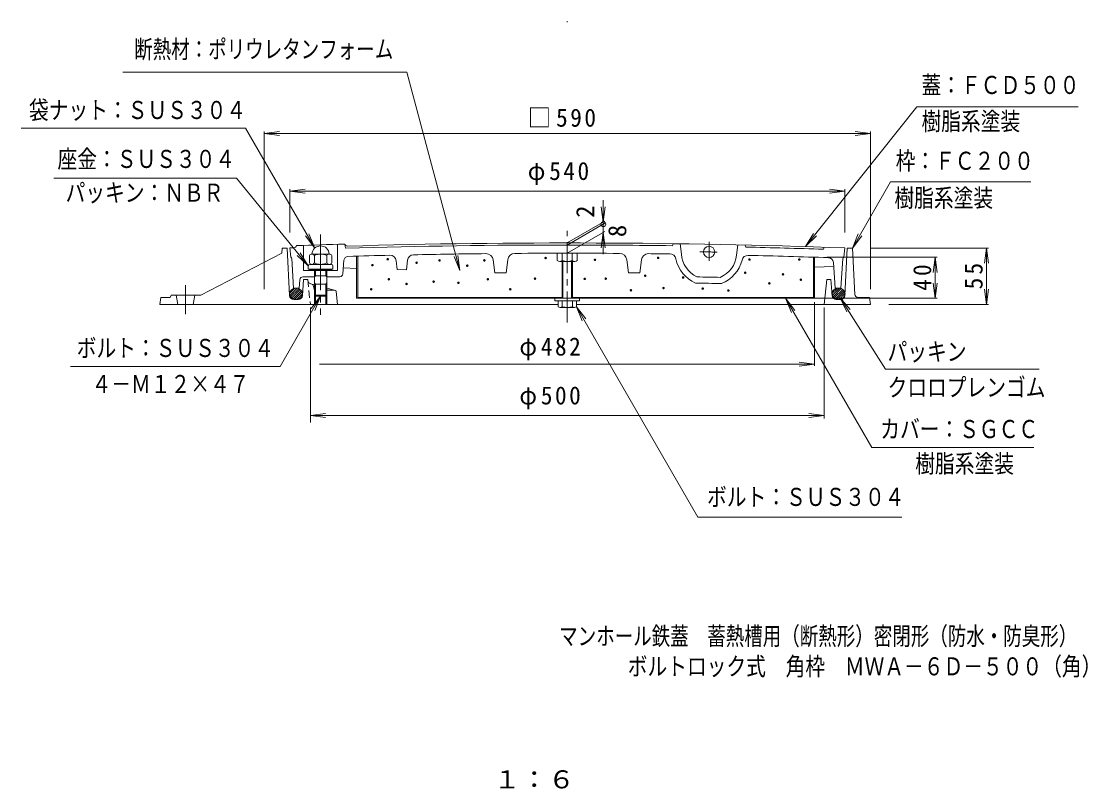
# Model space of a CAD drawing. Units: millimetres, scale not verified. Extents: x -589 to 461, y -801 to 845.
# Drawn here: x -583 to 454, y -801 to -54 of the extents above; entities that cross this region are included whole.
import ezdxf
from ezdxf.enums import TextEntityAlignment as Align

# ---------------------------------------------------------------- set-up
doc = ezdxf.new("R2010")
doc.units = ezdxf.units.MM
doc.header["$LTSCALE"] = 6
doc.header["$PDMODE"] = 32
doc.header["$PDSIZE"] = 4.8
for name, pattern in [('CHAIN1', [8, 5, -1, 1, -1]), ('CHAIN2', [12, 9, -1, 1, -1]), ('DASHED1', [1.8, 1.2, -0.6])]:
    doc.linetypes.add(name, pattern=pattern)
for name, color, linetype, lineweight in [('B-0', 3, 'Continuous', 9), ('B-1', 2, 'Continuous', 9), ('B-2', 7, 'Continuous', 9), ('B-3', 4, 'Continuous', 9), ('B-4', 7, 'Continuous', 9), ('B-6', 6, 'Continuous', 9), ('B-A', 2, 'Continuous', 9), ('B-B', 6, 'Continuous', 9), ('B-E', 7, 'Continuous', 9)]:
    doc.layers.add(name, color=color, linetype=linetype, lineweight=lineweight)
doc.layers.add('F-4_F-4ﾚｲﾔ', color=2, linetype='Continuous')
doc.styles.add('ＭＳ ゴシック', font='')
doc.styles.get('ＭＳ ゴシック').set_extended_font_data('MS Gothic')

msp = doc.modelspace()

# ---------------------------------------------------------------- linework, layer by layer
at = {"layer": 'B-0', "linetype": 'CHAIN2'}
for p, q in [((-52.206, -53.704), (-52.206, -54.587)), ((-292.205, -261.241), (-292.205, -339.509)), ((85.794, -268.219), (85.794, -286.948))]:
    msp.add_line(p, q, dxfattribs=at)
at = {"layer": 'B-0', "linetype": 'CHAIN1'}
msp.add_line((-52.206, -346.745), (-52.206, -257.492), dxfattribs=at)
at = {"layer": 'B-0'}
for p, q in [((-322.206, -274.285), (-321.206, -283.375)), ((-308.705, -271.809), (-308.705, -296.375)), ((-275.705, -270.753), (-275.705, -296.375)), ((-268.706, -270.548), (-267.905, -274.528)), ((50.794, -270.133), (50.071, -272.122)), ((58.866, -280.247), (57.795, -270.23)), ((112.622, -281.237), (113.794, -271.261)), ((120.794, -271.419), (121.461, -273.436)), ((197.794, -273.591), (197.127, -275.571)), ((217.794, -274.285), (216.794, -283.375)), ((-318.456, -313.375), (-320.373, -284.621)), ((-270.496, -299.602), (-269.477, -286.16)), ((-217.706, -295.403), (-218.622, -286.776)), ((-208.706, -295.689), (-207.746, -286.309)), ((-124.322, -285.943), (-122.706, -298.425)), ((-110.094, -285.717), (-111.706, -298.425)), ((5.683, -285.717), (7.294, -298.425)), ((19.911, -285.943), (18.294, -298.425)), ((206.85, -288.399), (208.545, -313.375)), ((214.045, -313.375), (215.962, -284.621)), ((-308.705, -296.375), (-298.205, -296.375)), ((-298.205, -302.375), (-298.205, -296.375)), ((-286.205, -302.375), (-286.205, -296.375)), ((-286.205, -296.375), (-275.705, -296.375)), ((-257.205, -294.147), (-270.051, -293.738)), ((-208.706, -295.689), (-217.706, -295.403)), ((-111.706, -298.425), (-122.706, -298.425)), ((7.294, -298.425), (18.294, -298.425)), ((188.351, -293.016), (207.123, -292.419)), ((-312.399, -305.172), (-312.956, -313.375)), ((-309.406, -302.375), (-298.205, -302.375)), ((-286.205, -302.375), (-273.487, -302.375)), ((-318.456, -313.375), (-312.956, -313.375)), ((214.045, -313.375), (208.545, -313.375))]:
    msp.add_line(p, q, dxfattribs=at)
msp.add_circle((85.794, -278.194), 5.5, dxfattribs=at)
for centre, radius, start, end in [((-52.206, -7769.423), 7499.999, 87.9369, 91.63503), ((-52.206, -7769.423), 7499.999, 92.03157, 92.0631), ((-318.17, -271.639), 2.5, 272.03175, 350.48706), ((-52.206, -7769.423), 7502, 91.65373, 92.01286), ((-266.272, -269.978), 2.5, 193.17671, 271.63541), ((-52.206, -7769.423), 7497.999, 90, 91.64849), ((-52.206, -7769.423), 7489.999, 90.60534, 91.14516), ((-131.264, -286.842), 7, 7.37876, 90.60534), ((-103.149, -286.598), 7, 90.39007, 172.77138), ((-52.206, -7769.423), 7489.999, 90, 90.39007), ((-52.206, -7769.423), 7497.999, 89.21843, 90), ((-52.206, -7769.423), 7489.999, 89.60993, 90), ((-1.262, -286.598), 7, 7.22862, 89.60993), ((26.853, -286.842), 7, 89.39466, 172.62124), ((-52.206, -7769.423), 7489.999, 89.23588, 89.39466), ((47.602, -286.089), 6, 11.67917, 89.23584), ((-52.206, -7769.423), 7497.999, 88.09438, 88.67281), ((-321.869, -284.721), 1.5, 3.81369, 63.73802), ((-265.489, -286.462), 4, 91.63226, 175.66931), ((-52.206, -7769.423), 7489.999, 91.31984, 91.63263), ((-224.589, -287.41), 6, 6.0654, 91.31984), ((-201.777, -286.919), 6, 91.14516, 174.15817), ((85.794, -278.194), 33, 191.679, 246.52571), ((85.794, -278.194), 27, 184.35913, 244.10976), ((85.794, -278.194), 27, 293.74828, 353.52882), ((85.794, -278.194), 33, 291.34024, 346.20821), ((123.67, -287.491), 6, 88.65341, 166.20821), ((-52.206, -7769.423), 7489.999, 88.05481, 88.65341), ((201.861, -288.738), 5, 3.88138, 88.05481), ((217.458, -284.721), 1.5, 116.26198, 176.18631), ((-273.487, -299.375), 3, 270, 355.66893), ((-309.406, -305.375), 3, 90, 176.11812), ((-52.206, -7769.423), 7461.999, 88.8481, 89.04129), ((-52.206, -7769.423), 7467.998, 88.85774, 89.03166)]:
    msp.add_arc(centre, radius, start, end, dxfattribs=at)
at = {"layer": 'B-0', "linetype": 'CHAIN2'}
msp.add_arc((-52.206, -7769.423), 7492.499, 88.88431, 89.01256, dxfattribs=at)
at = {"layer": 'B-1'}
for p, q in [((-408.689, -320.375), (-329.966, -279.375)), ((-329.966, -279.375), (-329.706, -274.375)), ((-324.707, -274.375), (-329.706, -274.375)), ((-322.397, -320.575), (-324.707, -274.375)), ((217.983, -320.575), (220.292, -274.375)), ((220.292, -274.375), (225.291, -274.375)), ((227.644, -319.531), (225.291, -274.375)), ((-309.936, -320.85), (-308.707, -304.875)), ((-304.707, -304.875), (-308.707, -304.875)), ((-298.207, -310.097), (-300.905, -309.372)), ((-298.505, -314.263), (-299.518, -310.482)), ((200.293, -304.875), (197.793, -329.375)), ((200.293, -304.875), (204.293, -304.875)), ((205.509, -320.682), (204.293, -304.875)), ((-408.689, -320.375), (-437.689, -320.375)), ((-432.689, -320.375), (-431.189, -329.375)), ((-414.689, -320.375), (-416.189, -329.375)), ((-322.479, -318.76), (-317.169, -313.449)), ((-322.171, -320.572), (-315.053, -313.455)), ((-321.409, -321.933), (-313.391, -313.914)), ((-320.345, -322.99), (-312.031, -314.676)), ((-319.011, -323.777), (-310.942, -315.707)), ((-317.381, -324.268), (-310.148, -317.035)), ((-315.323, -324.331), (-309.783, -318.791)), ((-298.207, -329.375), (-298.207, -319.375)), ((-297.206, -329.375), (-297.206, -320.375)), ((-287.206, -329.375), (-287.206, -320.375)), ((-286.207, -329.375), (-286.207, -319.375)), ((-277.064, -316.716), (-275.708, -329.375)), ((205.359, -318.733), (210.67, -313.422)), ((205.667, -320.545), (212.785, -313.428)), ((206.429, -321.906), (214.447, -313.887)), ((207.493, -322.963), (215.807, -314.649)), ((208.827, -323.75), (216.896, -315.68)), ((210.457, -324.241), (217.69, -317.008)), ((212.516, -324.304), (218.055, -318.764)), ((-302.207, -329.375), (-448.689, -329.375)), ((-313.911, -324.376), (-318.402, -324.376)), ((-302.205, -329.375), (-61.091, -329.375)), ((-43.32, -329.375), (242.793, -329.375)), ((209.497, -324.376), (213.988, -324.376))]:
    msp.add_line(p, q, dxfattribs=at)
at = {"layer": 'B-1', "linetype": 'CHAIN1'}
msp.add_line((-423.689, -338.861), (-423.689, -310.658), dxfattribs=at)
at = {"layer": 'B-1', "linetype": 'DASHED1'}
msp.add_line((-304.707, -304.875), (-302.207, -329.375), dxfattribs=at)
at = {"layer": 'B-1'}
for points in [[(-448.689, -329.375), (-447.689, -322.375), (-438.689, -322.375), (-437.689, -320.375)], [(-286.207, -315.375), (-278.555, -315.375), (-286.207, -313.32)], [(230.64, -322.375), (241.793, -322.375), (242.793, -329.375)]]:
    msp.add_lwpolyline(points, dxfattribs=at)
for centre, radius, start, end in [((-300.739, -305.375), 4, 172.81946, 267.61752), ((-300.967, -310.871), 1.5, 15.00046, 87.61754), ((-318.402, -320.375), 4, 182.86198, 270), ((-313.911, -320.375), 4, 270, 355.60158), ((-297.056, -313.875), 1.5, 195.00046, 219.88654), ((-278.555, -316.875), 1.5, 6.1163, 90), ((209.497, -320.375), 4, 184.39842, 270), ((213.988, -320.375), 4, 270, 357.13802), ((230.64, -319.375), 3, 182.98361, 270)]:
    msp.add_arc(centre, radius, start, end, dxfattribs=at)
for centre in [(-316.133, -318.875), (211.719, -318.875)]:
    msp.add_ellipse(centre, major_axis=(-6.349, 0), ratio=0.8662, dxfattribs=at)
at = {"layer": 'B-2'}
for p, q in [((287.902, -136.992), (444.917, -136.992)), ((-365.247, -157.595), (-583.446, -157.595)), ((-365.247, -157.595), (-297.948, -274.532)), ((-347.209, -162.746), (-332.338, -160.788)), ((-347.209, -314.375), (-347.209, -160.946)), ((-347.209, -162.746), (242.791, -162.746)), ((-347.209, -162.746), (-332.338, -164.704)), ((242.791, -162.746), (227.92, -160.788)), ((242.791, -162.746), (227.92, -164.704)), ((242.791, -314.375), (242.791, -160.946)), ((-374.081, -206.482), (-551.945, -206.482)), ((-322.209, -218.94), (-307.337, -216.982)), ((-322.209, -259.284), (-322.209, -217.14)), ((217.791, -218.94), (202.92, -216.982)), ((217.791, -259.284), (217.791, -217.14)), ((225.291, -274.375), (262.408, -210.087)), ((262.408, -210.087), (398.912, -210.087)), ((-322.209, -218.94), (217.791, -218.94)), ((-322.209, -218.94), (-307.337, -220.898)), ((217.791, -218.94), (202.92, -220.898)), ((-297.948, -274.532), (-307.063, -262.62)), ((-297.948, -274.532), (-303.669, -260.666)), ((179.599, -273.03), (187.33, -260.175)), ((225.291, -274.375), (231.031, -260.517)), ((225.291, -274.375), (234.422, -262.475)), ((-304.205, -291.775), (-312.115, -279.03)), ((-292.205, -321.375), (-301.337, -333.275)), ((-292.205, -321.375), (-297.946, -335.233)), ((188.351, -389.171), (188.351, -327.092)), ((213.427, -322.783), (219.727, -336.396)), ((-302.206, -444.018), (-302.206, -332.396)), ((197.794, -440.294), (197.794, -332.233)), ((-293.206, -387.371), (188.351, -387.371)), ((188.351, -387.371), (173.48, -385.413)), ((188.351, -387.371), (173.48, -389.329)), ((257.481, -392.378), (407.103, -392.378)), ((-302.206, -437.371), (-287.334, -435.413)), ((197.794, -437.371), (182.923, -435.413)), ((-302.206, -437.371), (197.794, -437.371)), ((-302.206, -437.371), (-287.334, -439.329)), ((197.794, -437.371), (182.923, -439.329))]:
    msp.add_line(p, q, dxfattribs=at)
for points in [[(287.902, -136.992), (179.599, -273.03), (190.394, -262.614)], [(-374.081, -206.482), (-304.205, -291.775), (-315.145, -281.512)], [(-292.205, -321.375), (-331.618, -389.64), (-535.749, -389.64)], [(257.481, -392.378), (213.427, -322.783), (223.035, -334.302)]]:
    msp.add_lwpolyline(points, dxfattribs=at)
at = {"layer": 'B-3', "color": 2}
for p, q in [((-303.155, -281.69), (-303.155, -288.861)), ((-283.705, -280.275), (-300.705, -280.275)), ((-298.205, -281.689), (-298.205, -288.862)), ((-286.205, -281.689), (-286.205, -288.861)), ((-281.255, -281.69), (-281.255, -288.861))]:
    msp.add_line(p, q, dxfattribs=at)
at = {"layer": 'B-3'}
for p, q in [((-281.705, -290.275), (-302.706, -290.275)), ((-304.205, -291.775), (-304.205, -295.075)), ((-304.205, -295.075), (-280.205, -295.075)), ((-298.206, -320.375), (-298.206, -297.375)), ((-297.206, -301.375), (-297.206, -296.375)), ((-287.206, -301.374), (-287.206, -296.375)), ((-280.205, -291.775), (-280.205, -295.075)), ((-286.206, -301.375), (-298.206, -301.375)), ((-297.206, -301.375), (-298.206, -302.375)), ((-297.206, -309.375), (-298.206, -308.375)), ((-286.206, -309.375), (-298.206, -309.375)), ((-297.206, -321.375), (-297.206, -309.375)), ((-287.206, -321.375), (-287.206, -309.375)), ((-287.205, -301.375), (-286.205, -302.375)), ((-287.205, -309.375), (-286.205, -308.375)), ((-287.206, -321.375), (-297.206, -321.375))]:
    msp.add_line(p, q, dxfattribs=at)
for points in [[(-287.206, -321.375), (-286.206, -320.375), (-286.206, -297.375)], [(-286.206, -320.375), (-298.206, -320.375), (-297.206, -321.375)]]:
    msp.add_lwpolyline(points, dxfattribs=at)
for centre, start, end in [((-302.706, -291.775), 90, 180), ((-281.705, -291.775), 0, 90)]:
    msp.add_arc(centre, 1.5, start, end, dxfattribs=at)
at = {"layer": 'B-3', "color": 2}
for centre, radius, start, end in [((-300.68, -283.147), 2.873, 30.49951, 149.50049), ((-300.68, -287.403), 2.873, 210.49951, 329.50049), ((-292.205, -293.708), 13.433, 63.46959, 116.53041), ((-292.205, -276.843), 13.433, 243.46959, 296.53041), ((-283.731, -287.403), 2.873, 210.49951, 329.50049), ((-283.73, -283.147), 2.873, 30.49951, 149.50049)]:
    msp.add_arc(centre, radius, start, end, dxfattribs=at)
msp.add_ellipse((-292.205, -280.275), major_axis=(8.25, 0), ratio=0.9696, start_param=6.28318531, end_param=9.42477796, dxfattribs=at)
at = {"layer": 'B-4'}
for p, q in [((-17.131, -251.174), (-17.131, -227.638)), ((-17.131, -249.174), (-19.089, -234.303)), ((-17.131, -249.174), (-15.173, -234.303)), ((-52.206, -269.425), (-15.565, -248.27)), ((-52.206, -271.425), (-15.565, -250.27)), ((-52.206, -279.425), (-15.565, -258.27)), ((-17.131, -259.174), (-19.089, -274.046)), ((-17.131, -280.231), (-17.131, -251.174)), ((-17.131, -259.174), (-15.173, -274.046)), ((357.617, -274.375), (243.291, -274.375)), ((355.817, -274.375), (353.859, -289.247)), ((355.817, -329.375), (355.817, -274.375)), ((355.817, -274.375), (357.775, -289.247)), ((307.617, -283.289), (200.351, -283.289)), ((305.817, -283.289), (303.859, -298.16)), ((305.817, -323.289), (305.817, -283.289)), ((305.817, -283.289), (307.775, -298.16)), ((305.817, -323.289), (303.859, -308.417)), ((305.817, -323.289), (307.775, -308.417)), ((355.817, -329.375), (353.859, -314.504)), ((355.817, -329.375), (357.775, -314.504)), ((307.617, -323.289), (183.725, -323.289)), ((357.617, -329.375), (260.793, -329.375))]:
    msp.add_line(p, q, dxfattribs=at)
msp.add_point((-17.131, -251.174), dxfattribs=at)
at = {"layer": 'B-6'}
msp.add_line((-302.755, -295.375), (-281.655, -295.375), dxfattribs=at)
for points in [[(-302.755, -295.075), (-302.755, -295.375), (-301.705, -296.375), (-282.705, -296.375)], [(-281.655, -295.075), (-281.655, -295.375), (-282.705, -296.375)]]:
    msp.add_lwpolyline(points, dxfattribs=at)
at = {"layer": 'B-A'}
for p, q in [((-62.006, -286.53), (-62.006, -279.425)), ((-42.405, -279.425), (-62.006, -279.425)), ((-57.098, -286.53), (-57.098, -279.425)), ((-47.313, -286.53), (-47.313, -279.425)), ((-42.405, -286.53), (-42.405, -279.425)), ((-44.859, -287.425), (-59.552, -287.425)), ((-57.205, -287.425), (-57.205, -323.289)), ((-56.394, -323.289), (-56.394, -287.425)), ((-48.017, -323.289), (-48.017, -287.425)), ((-47.205, -287.425), (-47.205, -323.289)), ((-61.091, -331.445), (-61.091, -325.789)), ((-57.205, -325.789), (-57.205, -331.445)), ((-47.205, -325.789), (-47.205, -331.445)), ((-43.32, -331.445), (-43.32, -325.789)), ((-59.148, -332.189), (-45.263, -332.189))]:
    msp.add_line(p, q, dxfattribs=at)
at = {"layer": 'B-A', "color": 6}
msp.add_line((-40.206, -323.289), (-40.206, -325.789), dxfattribs=at)
msp.add_lwpolyline([(-64.205, -323.289), (-64.205, -325.789), (-40.206, -325.789)], dxfattribs=at)
at = {"layer": 'B-A'}
for centre, radius, start, end in [((-59.552, -283.613), 3.811, 229.92564, 310.07436), ((-52.205, -273.603), 13.822, 249.26926, 290.73074), ((-44.859, -283.613), 3.811, 229.92564, 310.07436), ((-59.148, -329.279), 2.91, 228.1237, 311.87611), ((-52.205, -314.998), 17.19, 253.09029, 286.90971), ((-45.263, -329.279), 2.91, 228.12389, 311.8763)]:
    msp.add_arc(centre, radius, start, end, dxfattribs=at)
at = {"layer": 'B-B', "color": 4}
for p, q in [((-257.205, -282.231), (-257.205, -323.289)), ((-256.005, -282.198), (-256.005, -322.489)), ((188.351, -283.289), (187.539, -283.289)), ((187.539, -283.289), (187.539, -322.489)), ((188.351, -283.289), (188.351, -323.289)), ((188.351, -323.289), (-257.205, -323.289)), ((-57.205, -322.489), (-256.005, -322.489)), ((188.351, -322.489), (-47.205, -322.489))]:
    msp.add_line(p, q, dxfattribs=at)
at = {"layer": 'B-E'}
for p, q in [((-208.372, -103.151), (-484.666, -103.151)), ((-156.601, -296.361), (-208.372, -103.151)), ((-156.601, -296.361), (-162.341, -282.503)), ((-156.601, -296.361), (-158.559, -281.49)), ((-43.32, -331.444), (-37.58, -345.302)), ((-43.32, -331.444), (74.932, -536.263)), ((-43.32, -331.444), (-34.189, -343.345)), ((160.206, -323.289), (165.947, -337.147)), ((160.206, -323.289), (169.338, -335.189)), ((160.206, -323.289), (244.102, -468.6)), ((401.851, -468.6), (244.102, -468.6)), ((74.932, -536.263), (273.228, -536.263))]:
    msp.add_line(p, q, dxfattribs=at)

# ---------------------------------------------------------------- texts
at = {"layer": 'B-2', "color": 6, "style": 'ＭＳ ゴシック', "width": 0.8}
for s, p in [('蓋：ＦＣＤ５００', (292.517, -129.727)), ('袋ナット：ＳＵＳ３０４', (-576.002, -154.078)), ('樹脂系塗装', (292.517, -164.976)), ('枠：ＦＣ２００', (267.349, -203.488)), ('樹脂系塗装', (266.179, -239.607)), ('ボルト：ＳＵＳ３０４', (-529.545, -385.684)), ('パッキン', (259.479, -389.313)), ('４－Ｍ１２×４７', (-515.096, -420.792)), ('クロロプレンゴム', (259.479, -424.049))]:
    msp.add_text(s, height=17.6, dxfattribs=at).set_placement(p, align=Align.BOTTOM_LEFT)
at = {"layer": 'B-2', "color": 2, "char_height": 17.6, "attachment_point": 7, "style": 'ＭＳ ゴシック'}
for s, insert in [('\\T1.21;\\W0.95;□590', (-90.709, -156.746)), ('\\T1.21;\\W0.95;φ540', (-90.709, -212.94)), ('\\T1.21;\\W0.95;φ482', (-98.866, -383.771)), ('\\T1.21;\\W0.95;φ500', (-98.866, -431.371))]:
    msp.add_mtext(s, dxfattribs=dict(at, insert=insert))
at = {"layer": 'B-4', "color": 2, "style": 'ＭＳ ゴシック'}
for s, p in [('2', (-20.731, -244.943)), ('8', (10.469, -263.731))]:
    msp.add_text(s, height=17.6, rotation=90, dxfattribs=at).set_placement(p, align=Align.BOTTOM_LEFT)
at = {"layer": 'B-4', "color": 2, "char_height": 17.6, "attachment_point": 7, "rotation": 90, "style": 'ＭＳ ゴシック'}
for s, insert in [('\\T1.27;\\W0.95;55', (352.217, -314.625)), ('\\T1.27;\\W0.95;40', (302.217, -316.039))]:
    msp.add_mtext(s, dxfattribs=dict(at, insert=insert))
at = {"layer": 'B-B', "style": 'ＭＳ ゴシック'}
for p in [(-247.831, -298.188), (-232.924, -292.455), (-204.829, -295.895), (-182.468, -293.601), (-155.52, -298.761), (-138.893, -293.601), (-79.263, -291.308), (-31.233, -293.072), (30.232, -291.132), (119.097, -292.754), (167.609, -292.754), (17.637, -308.504), (114.928, -305.64), (151.691, -307.156), (-231.777, -311.949), (-214.576, -316.536), (-188.202, -314.242), (-164.121, -315.389), (-135.452, -311.949), (-89.584, -311.375), (-41.233, -311.608), (-20.746, -311.364), (54.553, -310.242), (138.426, -315.873), (169.125, -312.462), (-248.978, -321.717), (-113.665, -321.717), (3.739, -322.684), (35.443, -320.512), (73.608, -321.029), (98.631, -322.929)]:
    msp.add_text('・', height=8.798, dxfattribs=at).set_placement(p, align=Align.BOTTOM_LEFT)
at = {"layer": 'B-E', "color": 6, "style": 'ＭＳ ゴシック'}
for s, width, p in [('断熱材：ポリウレタンフォーム', 0.75, (-473.612, -94.89)), ('座金：ＳＵＳ３０４', 0.8, (-548.237, -201.705)), ('パッキン：ＮＢＲ', 0.8, (-540.371, -234.539)), ('カバー：ＳＧＣＣ', 0.8, (252.424, -464.611)), ('樹脂系塗装', 0.8, (286.426, -498.25)), ('ボルト：ＳＵＳ３０４', 0.8, (83.863, -530.668))]:
    msp.add_text(s, height=17.6, dxfattribs=dict(at, width=width)).set_placement(p, align=Align.BOTTOM_LEFT)
at = {"layer": 'F-4_F-4ﾚｲﾔ', "style": 'ＭＳ ゴシック'}
for s, width, p in [('マンホール鉄蓋\u3000蓄熱槽用（断熱形）密閉形（防水・防臭形）', 0.75, (-60.031, -666.101)), ('ボルトロック式\u3000角枠\u3000ＭＷＡ－６Ｄ－５００（角）', 0.8, (6.629, -695.592)), ('１：６', 1.1, (-123.973, -805.571))]:
    msp.add_text(s, height=17.6, dxfattribs=dict(at, width=width)).set_placement(p, align=Align.BOTTOM_LEFT)

doc.saveas('drawing.dxf')
